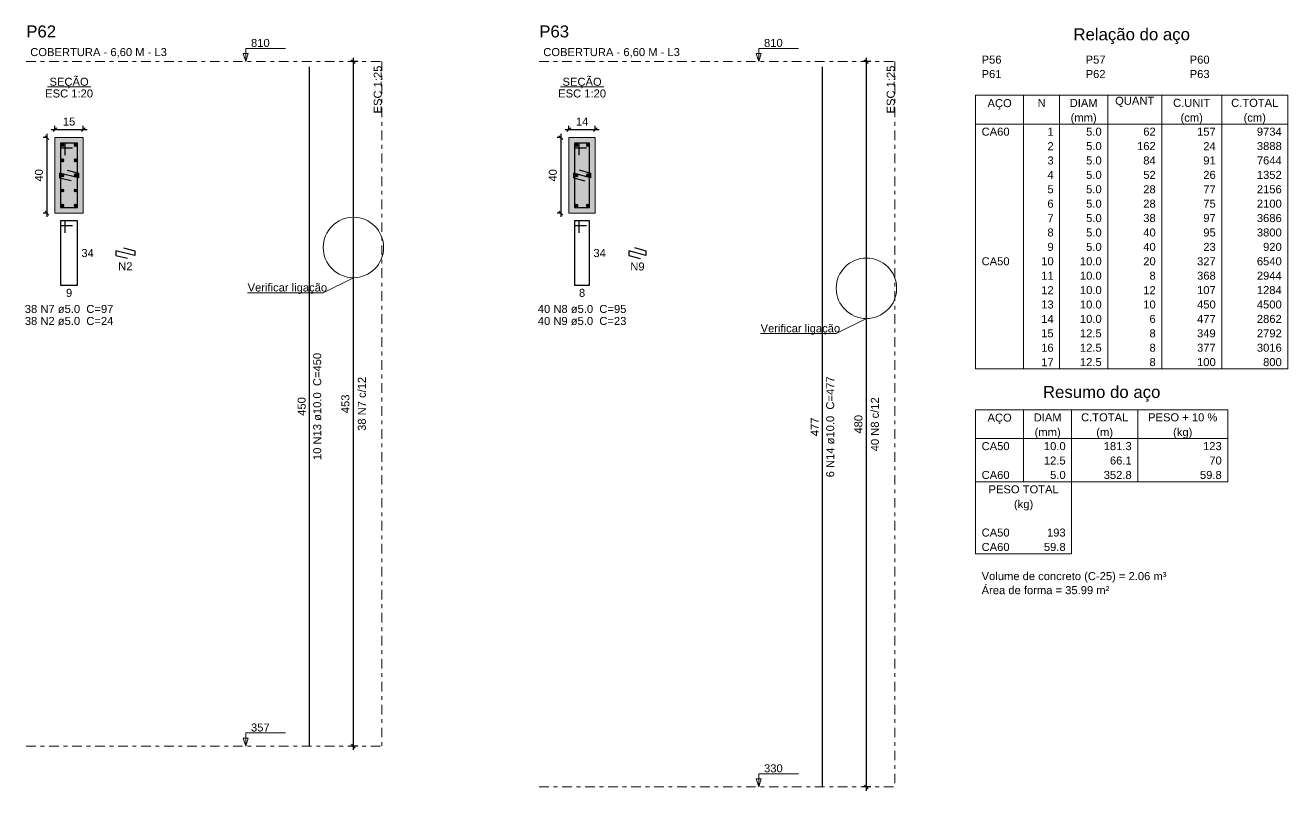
# Model space of a CAD drawing. Header units: millimetres. Extents: x -34 to 951, y -76 to 463.
# Drawn here: x 439.13 to 472.54, y -51.91 to -31.65 of the extents above; entities that cross this region are included whole.
import ezdxf

# ---------------------------------------------------------------- set-up
doc = ezdxf.new("R2010")
doc.units = ezdxf.units.MM
doc.header["$MEASUREMENT"] = 0
doc.linetypes.add('DASHDOT', pattern=[2.54, 1.27, -0.635, 0, -0.635])
doc.linetypes.add('NULL', pattern=[0])
for name, color, linetype, lineweight in [('Descrição da armadura', 7, 'Continuous', 0), ('DT-Barras na forma', 7, 'Continuous', 30), ('DT-Barras no corte', 5, 'Continuous', 5), ('DT-Barras rebatidas', 7, 'Continuous', 30), ('DT-Cotas', 7, 'Continuous', 5), ('DT-Forma', 5, 'Continuous', 5), ('DT-Hachura seção pilares', 252, 'Continuous', 5), ('DT-Pontilhado', 7, 'DASHDOT', 5), ('DT-Relação do aço', 7, 'Continuous', 5), ('DT-Textos', 7, 'Continuous', 5), ('DT-Título', 7, 'Continuous', 20), ('Textos armaduras', 7, 'Continuous', 0)]:
    doc.layers.add(name, color=color, linetype=linetype, lineweight=lineweight)
doc.styles.add('Arial', font='arial.ttf')
doc.dimstyles.new('UM_20.000000', dxfattribs={"dimtxt": 0.18, "dimasz": 0.1, "dimexe": 0.1, "dimexo": 0.2, "dimgap": 0, "dimtad": 1, "dimtih": 1, "dimtoh": 1, "dimdec": 1, "dimlfac": 20, "dimzin": 0, "dimdsep": 46, "dimtxsty": 'Standard', "dimcen": 0.09, "dimdle": 0.1, "dimadec": 1, "dimazin": 2, "dimtfac": 1, "dimtdec": 4, "dimtofl": 0, "dimtmove": 0, "dimatfit": 3, "dimfxl": 1, "dimtolj": 1, "dimarcsym": 0})
doc.dimstyles.new('UM_25.000000', dxfattribs={"dimtxt": 0.18, "dimasz": 0.1, "dimexe": 0.1, "dimexo": 0.2, "dimgap": 0, "dimtad": 1, "dimtih": 1, "dimtoh": 1, "dimdec": 1, "dimlfac": 25, "dimzin": 0, "dimdsep": 46, "dimtxsty": 'Standard', "dimcen": 0.09, "dimdle": 0.1, "dimadec": 1, "dimazin": 2, "dimtfac": 1, "dimtdec": 4, "dimtofl": 0, "dimtmove": 0, "dimatfit": 3, "dimfxl": 1, "dimtolj": 1, "dimarcsym": 0})

# ---------------------------------------------------------------- blocks, each defined once
blk = doc.blocks.new('_Oblique')
at = {"color": 0, "linetype": 'ByBlock', "lineweight": -2}
blk.add_line((-0.5, -0.5), (0.5, 0.5), dxfattribs=at)
blk = doc.blocks.new('*D692')
at = {"layer": 'Defpoints', "color": 0, "transparency": 16777216}
for p in [(439.918, -34.624), (439.707, -36.624), (439.918, -36.624)]:
    blk.add_point(p, dxfattribs=at)
at = {"layer": 'DT-Cotas', "color": 0, "lineweight": -2, "transparency": 16777216}
for p, q in [((439.718, -34.624), (439.607, -34.624)), ((439.707, -34.524), (439.707, -36.724)), ((439.718, -36.624), (439.607, -36.624))]:
    blk.add_line(p, q, dxfattribs=at)
at = {"layer": 'DT-Cotas', "color": 0, "lineweight": -2, "transparency": 16777216, "xscale": 0.1, "yscale": 0.1, "zscale": 0.1}
for p, rotation in [((439.707, -34.624), 90), ((439.707, -36.624), 270)]:
    blk.add_blockref('_Oblique', p, dxfattribs=dict(at, rotation=rotation))
at = {"layer": 'DT-Cotas', "color": 7, "transparency": 16777216, "insert": (439.495, -35.624), "char_height": 0.2118, "attachment_point": 5, "rotation": 90, "style": 'Arial'}
blk.add_mtext('\\A1;40', dxfattribs=at)
blk = doc.blocks.new('*D693')
at = {"layer": 'Defpoints', "color": 0, "transparency": 16777216}
for p in [(439.918, -34.624), (440.668, -34.413), (440.668, -34.624)]:
    blk.add_point(p, dxfattribs=at)
at = {"layer": 'DT-Cotas', "color": 0, "lineweight": -2, "transparency": 16777216}
for p, q in [((439.918, -34.424), (439.918, -34.313)), ((440.668, -34.424), (440.668, -34.313)), ((439.818, -34.413), (440.768, -34.413))]:
    blk.add_line(p, q, dxfattribs=at)
at = {"layer": 'DT-Cotas', "color": 0, "lineweight": -2, "transparency": 16777216, "xscale": 0.1, "yscale": 0.1, "zscale": 0.1, "rotation": 180}
blk.add_blockref('_Oblique', (439.918, -34.413), dxfattribs=at)
at = {"layer": 'DT-Cotas', "color": 0, "lineweight": -2, "transparency": 16777216, "xscale": 0.1, "yscale": 0.1, "zscale": 0.1}
blk.add_blockref('_Oblique', (440.668, -34.413), dxfattribs=at)
at = {"layer": 'DT-Cotas', "color": 7, "transparency": 16777216, "insert": (440.293, -34.201), "char_height": 0.2118, "attachment_point": 5, "rotation": 0.0057, "style": 'Arial'}
blk.add_mtext('\\A1;15', dxfattribs=at)
blk = doc.blocks.new('*D680')
at = {"layer": 'Defpoints', "color": 0, "transparency": 16777216}
for p in [(447.818, -32.612), (448.136, -32.612), (448.136, -50.732)]:
    blk.add_point(p, dxfattribs=at)
at = {"layer": 'DT-Cotas', "color": 0, "lineweight": -2, "transparency": 16777216}
for p, q in [((447.936, -32.612), (447.718, -32.612)), ((447.818, -50.832), (447.818, -32.512)), ((447.936, -50.732), (447.718, -50.732))]:
    blk.add_line(p, q, dxfattribs=at)
at = {"layer": 'DT-Cotas', "color": 0, "lineweight": -2, "transparency": 16777216, "xscale": 0.1, "yscale": 0.1, "zscale": 0.1}
for p, rotation in [((447.818, -32.612), 90), ((447.818, -50.732), 270)]:
    blk.add_blockref('_Oblique', p, dxfattribs=dict(at, rotation=rotation))
at = {"layer": 'DT-Cotas', "color": 7, "transparency": 16777216, "insert": (447.606, -41.672), "char_height": 0.2118, "attachment_point": 5, "rotation": 90, "style": 'Arial'}
blk.add_mtext('\\A1;453', dxfattribs=at)
blk = doc.blocks.new('*D681')
at = {"layer": 'Defpoints', "color": 0, "transparency": 16777216}
for p in [(447.818, -32.612), (448.136, -32.612), (448.136, -50.732)]:
    blk.add_point(p, dxfattribs=at)
at = {"layer": 'DT-Cotas', "color": 0, "lineweight": -2, "transparency": 16777216}
for p, q in [((447.936, -32.612), (447.718, -32.612)), ((447.818, -50.832), (447.818, -32.512)), ((447.936, -50.732), (447.718, -50.732))]:
    blk.add_line(p, q, dxfattribs=at)
at = {"layer": 'DT-Cotas', "color": 0, "lineweight": -2, "transparency": 16777216, "xscale": 0.1, "yscale": 0.1, "zscale": 0.1}
for p, rotation in [((447.818, -32.612), 90), ((447.818, -50.732), 270)]:
    blk.add_blockref('_Oblique', p, dxfattribs=dict(at, rotation=rotation))
blk = doc.blocks.new('*D682')
at = {"layer": 'Defpoints', "color": 0, "transparency": 16777216}
for p in [(453.519, -34.624), (453.308, -36.624), (453.519, -36.624)]:
    blk.add_point(p, dxfattribs=at)
at = {"layer": 'DT-Cotas', "color": 0, "lineweight": -2, "transparency": 16777216}
for p, q in [((453.319, -34.624), (453.208, -34.624)), ((453.308, -34.524), (453.308, -36.724)), ((453.319, -36.624), (453.208, -36.624))]:
    blk.add_line(p, q, dxfattribs=at)
at = {"layer": 'DT-Cotas', "color": 0, "lineweight": -2, "transparency": 16777216, "xscale": 0.1, "yscale": 0.1, "zscale": 0.1}
for p, rotation in [((453.308, -34.624), 90), ((453.308, -36.624), 270)]:
    blk.add_blockref('_Oblique', p, dxfattribs=dict(at, rotation=rotation))
at = {"layer": 'DT-Cotas', "color": 7, "transparency": 16777216, "insert": (453.096, -35.624), "char_height": 0.2118, "attachment_point": 5, "rotation": 90, "style": 'Arial'}
blk.add_mtext('\\A1;40', dxfattribs=at)
blk = doc.blocks.new('*D683')
at = {"layer": 'Defpoints', "color": 0, "transparency": 16777216}
for p in [(453.519, -34.624), (454.219, -34.413), (454.219, -34.624)]:
    blk.add_point(p, dxfattribs=at)
at = {"layer": 'DT-Cotas', "color": 0, "lineweight": -2, "transparency": 16777216}
for p, q in [((453.519, -34.424), (453.519, -34.313)), ((454.219, -34.424), (454.219, -34.313)), ((453.419, -34.413), (454.319, -34.413))]:
    blk.add_line(p, q, dxfattribs=at)
at = {"layer": 'DT-Cotas', "color": 0, "lineweight": -2, "transparency": 16777216, "xscale": 0.1, "yscale": 0.1, "zscale": 0.1, "rotation": 180}
blk.add_blockref('_Oblique', (453.519, -34.413), dxfattribs=at)
at = {"layer": 'DT-Cotas', "color": 0, "lineweight": -2, "transparency": 16777216, "xscale": 0.1, "yscale": 0.1, "zscale": 0.1}
blk.add_blockref('_Oblique', (454.219, -34.413), dxfattribs=at)
at = {"layer": 'DT-Cotas', "color": 7, "transparency": 16777216, "insert": (453.869, -34.201), "char_height": 0.2118, "attachment_point": 5, "rotation": 0.0057, "style": 'Arial'}
blk.add_mtext('\\A1;14', dxfattribs=at)
blk = doc.blocks.new('*D684')
at = {"layer": 'Defpoints', "color": 0, "transparency": 16777216}
for p in [(461.394, -32.612), (461.712, -32.612), (461.712, -51.812)]:
    blk.add_point(p, dxfattribs=at)
at = {"layer": 'DT-Cotas', "color": 0, "lineweight": -2, "transparency": 16777216}
for p, q in [((461.512, -32.612), (461.294, -32.612)), ((461.394, -51.912), (461.394, -32.512)), ((461.512, -51.812), (461.294, -51.812))]:
    blk.add_line(p, q, dxfattribs=at)
at = {"layer": 'DT-Cotas', "color": 0, "lineweight": -2, "transparency": 16777216, "xscale": 0.1, "yscale": 0.1, "zscale": 0.1}
for p, rotation in [((461.394, -32.612), 90), ((461.394, -51.812), 270)]:
    blk.add_blockref('_Oblique', p, dxfattribs=dict(at, rotation=rotation))
at = {"layer": 'DT-Cotas', "color": 7, "transparency": 16777216, "insert": (461.182, -42.212), "char_height": 0.2118, "attachment_point": 5, "rotation": 90, "style": 'Arial'}
blk.add_mtext('\\A1;480', dxfattribs=at)
blk = doc.blocks.new('*D685')
at = {"layer": 'Defpoints', "color": 0, "transparency": 16777216}
for p in [(461.394, -32.612), (461.712, -32.612), (461.712, -51.812)]:
    blk.add_point(p, dxfattribs=at)
at = {"layer": 'DT-Cotas', "color": 0, "lineweight": -2, "transparency": 16777216}
for p, q in [((461.512, -32.612), (461.294, -32.612)), ((461.394, -51.912), (461.394, -32.512)), ((461.512, -51.812), (461.294, -51.812))]:
    blk.add_line(p, q, dxfattribs=at)
at = {"layer": 'DT-Cotas', "color": 0, "lineweight": -2, "transparency": 16777216, "xscale": 0.1, "yscale": 0.1, "zscale": 0.1}
for p, rotation in [((461.394, -32.612), 90), ((461.394, -51.812), 270)]:
    blk.add_blockref('_Oblique', p, dxfattribs=dict(at, rotation=rotation))

msp = doc.modelspace()

# ---------------------------------------------------------------- hatches: boundary and pattern name
at = {"layer": 'DT-Hachura seção pilares', "linetype": 'Continuous'}
for points in [[(439.9184, -36.6243), (439.9184, -36.6243), (440.6684, -36.6243), (440.6684, -34.6243), (439.9184, -34.6243), (439.9184, -36.6243)], [(453.5194, -36.6243), (453.5194, -36.6243), (454.2194, -36.6243), (454.2194, -34.6243), (453.5194, -34.6243), (453.5194, -36.6243)]]:
    msp.add_hatch(color=252, dxfattribs=at).paths.add_polyline_path(points)

# ---------------------------------------------------------------- linework, layer by layer
at = {"layer": 'DT-Barras na forma'}
for points in [[(440.1934, -35.0868), (440.1934, -34.7743), (440.0684, -34.7743), (440.0684, -36.4743), (440.5184, -36.4743), (440.5184, -34.7743), (440.0684, -34.7743), (440.0684, -34.8993), (440.3809, -34.8993)], [(453.7944, -35.0868), (453.7944, -34.7743), (453.6694, -34.7743), (453.6694, -36.4743), (454.0694, -36.4743), (454.0694, -34.7743), (453.6694, -34.7743), (453.6694, -34.8993), (453.9819, -34.8993)], [(440.2403, -35.486), (440.5434, -35.5618), (440.5434, -35.6868), (440.0434, -35.5618), (440.0434, -35.6868), (440.3466, -35.7626)], [(453.7933, -35.4782), (454.0944, -35.5618), (454.0944, -35.6868), (453.6444, -35.5618), (453.6444, -35.6868), (453.9455, -35.7705)]]:
    msp.add_lwpolyline(points, dxfattribs=at)
at = {"layer": 'DT-Barras no corte'}
for p, q in [((440.0809, -34.8618), (440.1559, -34.7868)), ((440.0809, -34.7868), (440.1559, -34.8618)), ((440.4309, -34.8618), (440.5059, -34.7868)), ((440.4309, -34.7868), (440.5059, -34.8618)), ((453.6819, -34.8618), (453.7569, -34.7868)), ((453.6819, -34.7868), (453.7569, -34.8618)), ((453.9819, -34.8618), (454.0569, -34.7868)), ((453.9819, -34.7868), (454.0569, -34.8618)), ((440.0809, -35.2618), (440.1559, -35.1868)), ((440.0809, -35.1868), (440.1559, -35.2618)), ((440.4309, -35.2618), (440.5059, -35.1868)), ((440.4309, -35.1868), (440.5059, -35.2618)), ((440.0809, -35.6618), (440.1559, -35.5868)), ((440.0809, -35.5868), (440.1559, -35.6618)), ((440.4309, -35.6618), (440.5059, -35.5868)), ((440.4309, -35.5868), (440.5059, -35.6618)), ((453.6819, -35.6618), (453.7569, -35.5868)), ((453.6819, -35.5868), (453.7569, -35.6618)), ((453.9819, -35.6618), (454.0569, -35.5868)), ((453.9819, -35.5868), (454.0569, -35.6618)), ((440.0809, -36.0618), (440.1559, -35.9868)), ((440.0809, -35.9868), (440.1559, -36.0618)), ((440.4309, -36.0618), (440.5059, -35.9868)), ((440.4309, -35.9868), (440.5059, -36.0618)), ((440.0809, -36.4618), (440.1559, -36.3868)), ((440.0809, -36.3868), (440.1559, -36.4618)), ((440.4309, -36.4618), (440.5059, -36.3868)), ((440.4309, -36.3868), (440.5059, -36.4618)), ((453.6819, -36.4618), (453.7569, -36.3868)), ((453.6819, -36.3868), (453.7569, -36.4618)), ((453.9819, -36.4618), (454.0569, -36.3868)), ((453.9819, -36.3868), (454.0569, -36.4618))]:
    msp.add_line(p, q, dxfattribs=at)
for centre in [(440.1184, -34.8243), (440.4684, -34.8243), (453.7194, -34.8243), (454.0194, -34.8243), (440.1184, -35.2243), (440.4684, -35.2243), (440.1184, -35.6243), (440.4684, -35.6243), (453.7194, -35.6243), (454.0194, -35.6243), (440.1184, -36.0243), (440.4684, -36.0243), (440.1184, -36.4243), (440.4684, -36.4243), (453.7194, -36.4243), (454.0194, -36.4243)]:
    msp.add_circle(centre, 0.0375, dxfattribs=at)
at = {"layer": 'DT-Barras rebatidas'}
for points in [[(446.6531, -50.7322), (446.6531, -32.7482)], [(460.2291, -51.8122), (460.2291, -32.7482)], [(440.1934, -37.1427), (440.1934, -36.8302), (440.0684, -36.8302), (440.0684, -38.5302), (440.5184, -38.5302), (440.5184, -36.8302), (440.0684, -36.8302), (440.0684, -36.9552), (440.3809, -36.9552)], [(453.7944, -37.1427), (453.7944, -36.8302), (453.6694, -36.8302), (453.6694, -38.5302), (454.0694, -38.5302), (454.0694, -36.8302), (453.6694, -36.8302), (453.6694, -36.9552), (453.9819, -36.9552)], [(441.7298, -37.5419), (442.033, -37.6177), (442.033, -37.7427), (441.533, -37.6177), (441.533, -37.7427), (441.8362, -37.8185)], [(455.2579, -37.5341), (455.559, -37.6177), (455.559, -37.7427), (455.109, -37.6177), (455.109, -37.7427), (455.4101, -37.8264)]]:
    msp.add_lwpolyline(points, dxfattribs=at)
at = {"layer": 'DT-Cotas'}
for points in [[(445.0177, -38.7322), (447.0177, -38.7322), (447.8177, -38.3322)], [(458.5937, -39.8122), (460.5937, -39.8122), (461.3937, -39.4122)]]:
    msp.add_lwpolyline(points, dxfattribs=at)
for centre in [(447.8177, -37.5322), (461.3937, -38.6122)]:
    msp.add_circle(centre, 0.8, dxfattribs=at)
at = {"layer": 'DT-Forma'}
for points in [[(439.9184, -36.6243), (440.6684, -36.6243), (440.6684, -34.6243), (439.9184, -34.6243), (439.9184, -36.6243)], [(453.5194, -36.6243), (454.2194, -36.6243), (454.2194, -34.6243), (453.5194, -34.6243), (453.5194, -36.6243)]]:
    msp.add_lwpolyline(points, close=True, dxfattribs=at)
at = {"layer": 'DT-Pontilhado', "ltscale": 0.2}
for p, q in [((439.1597, -32.6122), (448.5693, -32.6122)), ((448.5693, -32.6122), (448.5693, -50.7322)), ((452.7357, -32.6122), (462.1453, -32.6122)), ((462.1453, -32.6122), (462.1453, -51.8122)), ((439.1597, -50.7322), (448.5693, -50.7322)), ((452.7357, -51.8122), (462.1453, -51.8122))]:
    msp.add_line(p, q, dxfattribs=at)
at = {"layer": 'DT-Relação do aço', "linetype": 'Continuous'}
for p, q in [((464.2832, -33.5018), (472.5434, -33.5018)), ((464.2832, -33.5018), (464.2832, -34.2643)), ((465.554, -33.5018), (465.554, -34.2643)), ((466.5071, -33.5018), (466.5071, -34.2643)), ((467.7779, -33.5018), (467.7779, -34.2643)), ((469.2076, -33.5018), (469.2076, -34.2643)), ((470.7961, -33.5018), (470.7961, -34.2643)), ((472.5434, -33.5018), (472.5434, -34.2643)), ((464.2832, -34.2643), (472.5434, -34.2643)), ((464.2832, -34.2643), (464.2832, -40.7454)), ((465.554, -34.2643), (465.554, -40.7454)), ((466.5071, -34.2643), (466.5071, -40.7454)), ((467.7779, -34.2643), (467.7779, -40.7454)), ((469.2076, -34.2643), (469.2076, -40.7454)), ((470.7961, -34.2643), (470.7961, -40.7454)), ((472.5434, -34.2643), (472.5434, -40.7454)), ((464.2832, -40.7454), (472.5434, -40.7454)), ((464.2832, -41.8255), (470.9549, -41.8255)), ((464.2832, -41.8255), (464.2832, -42.588)), ((465.554, -41.8255), (465.554, -42.588)), ((466.8248, -41.8255), (466.8248, -42.588)), ((468.5722, -41.8255), (468.5722, -42.588)), ((470.9549, -41.8255), (470.9549, -42.588)), ((464.2832, -42.588), (470.9549, -42.588)), ((464.2832, -42.588), (464.2832, -43.7317)), ((465.554, -42.588), (465.554, -43.7317)), ((466.8248, -42.588), (466.8248, -43.7317)), ((468.5722, -42.588), (468.5722, -43.7317)), ((470.9549, -42.588), (470.9549, -43.7317)), ((464.2832, -43.7317), (470.9549, -43.7317)), ((464.2832, -43.7317), (464.2832, -44.8755)), ((466.8248, -43.7317), (466.8248, -44.8755)), ((464.2832, -44.8755), (464.2832, -45.6379)), ((466.8248, -44.8755), (466.8248, -45.6379)), ((464.2832, -45.6379), (466.8248, -45.6379))]:
    msp.add_line(p, q, dxfattribs=at)
at = {"layer": 'DT-Textos'}
for p, q in [((439.7212, -33.2794), (440.8656, -33.2794)), ((453.2972, -33.2794), (454.4416, -33.2794))]:
    msp.add_line(p, q, dxfattribs=at)
for points in [[(444.9677, -32.6122), (445.0313, -32.4004), (444.9042, -32.4004), (444.9677, -32.6122), (444.9677, -32.2622), (446.0177, -32.2622)], [(458.5437, -32.6122), (458.6072, -32.4004), (458.4802, -32.4004), (458.5437, -32.6122), (458.5437, -32.2622), (459.5937, -32.2622)], [(444.9677, -50.7322), (445.0313, -50.5204), (444.9042, -50.5204), (444.9677, -50.7322), (444.9677, -50.3822), (446.0177, -50.3822)], [(458.5437, -51.8122), (458.6072, -51.6004), (458.4802, -51.6004), (458.5437, -51.8122), (458.5437, -51.4622), (459.5937, -51.4622)]]:
    msp.add_lwpolyline(points, dxfattribs=at)

# ---------------------------------------------------------------- texts
at = {"layer": 'Descrição da armadura', "linetype": 'NULL', "char_height": 0.2118, "attachment_point": 8, "line_spacing_factor": 0.9, "style": 'Arial'}
for s, insert, width in [('N2', (441.7827, -38.1362), 0.756475), ('N9', (455.3337, -38.1442), 0.756475), ('38 N7 ø5.0  C=97', (440.2937, -39.2712), 4.686721), ('40 N8 ø5.0  C=95', (453.8697, -39.2712), 4.686721), ('38 N2 ø5.0  C=24', (440.2937, -39.5892), 4.726721), ('40 N9 ø5.0  C=23', (453.8697, -39.5892), 4.726721)]:
    msp.add_mtext(s, dxfattribs=dict(at, insert=insert, width=width))
at = {"layer": 'Descrição da armadura', "linetype": 'NULL', "char_height": 0.2118, "attachment_point": 8, "rotation": 90.00021, "line_spacing_factor": 0.9, "style": 'Arial'}
for s, insert, width in [('10 N13 ø10.0  C=450', (446.9708, -41.7401), 5.673722), ('38 N7 c/12', (448.1497, -41.6722), 2.90156), ('6 N14 ø10.0  C=477', (460.5468, -42.2801), 5.344721), ('40 N8 c/12', (461.7257, -42.2122), 2.90156)]:
    msp.add_mtext(s, dxfattribs=dict(at, insert=insert, width=width))
at = {"layer": 'DT-Cotas', "linetype": 'NULL', "char_height": 0.2118, "width": 4.209202, "attachment_point": 7, "line_spacing_factor": 0.798, "style": 'Arial'}
for insert in [(445.0177, -38.7621), (458.5937, -39.8421)]:
    msp.add_mtext('Verificar ligação', dxfattribs=dict(at, insert=insert))
at = {"layer": 'DT-Relação do aço', "color": 7, "linetype": 'NULL', "line_spacing_factor": 0.9, "style": 'Arial'}
for s, insert, char_height, width, attachment_point in [('Relação do aço', (468.4133, -32.1463), 0.3177, 6.167545, 8), ('P56', (464.4421, -32.6694), 0.2118, 1.052866, 7), ('P57', (467.1955, -32.6694), 0.2118, 1.052866, 7), ('P60', (469.9489, -32.6694), 0.2118, 1.052866, 7), ('P61', (464.4421, -33.0507), 0.2118, 1.052866, 7), ('P62', (467.1955, -33.0507), 0.2118, 1.052866, 7), ('P63', (469.9489, -33.0507), 0.2118, 1.052866, 7), ('AÇO', (464.9186, -33.883), 0.2118, 1.282746, 8), ('N', (466.0306, -33.8131), 0.2118, 0.427474, 8), ('DIAM', (467.1425, -33.8131), 0.2118, 1.479694, 8), ('QUANT', (468.4927, -33.8131), 0.2118, 2.07183, 8), ('C.UNIT', (470.0018, -33.8131), 0.2118, 1.97271, 8), ('C.TOTAL', (471.6697, -33.8131), 0.2118, 2.499305, 8), ('(mm)', (467.1425, -34.2643), 0.2118, 1.379929, 8), ('(cm)', (470.0018, -34.2643), 0.2118, 1.18298, 8), ('(cm)', (471.6697, -34.2643), 0.2118, 1.18298, 8), ('CA60', (464.4421, -34.5756), 0.2118, 1.48034, 7), ('1', (466.3483, -34.5756), 0.2118, 0.329, 9), ('5.0', (467.6191, -34.5756), 0.2118, 0.822339, 9), ('62', (469.0487, -34.5756), 0.2118, 0.658001, 9), ('157', (470.6372, -34.5756), 0.2118, 0.987001, 9), ('9734', (472.3846, -34.5756), 0.2118, 1.316001, 9), ('2', (466.3483, -34.9569), 0.2118, 0.329, 9), ('5.0', (467.6191, -34.9569), 0.2118, 0.822339, 9), ('162', (469.0487, -34.9569), 0.2118, 0.987001, 9), ('24', (470.6372, -34.9569), 0.2118, 0.658001, 9), ('3888', (472.3846, -34.9569), 0.2118, 1.316001, 9), ('3', (466.3483, -35.3381), 0.2118, 0.329, 9), ('5.0', (467.6191, -35.3381), 0.2118, 0.822339, 9), ('84', (469.0487, -35.3381), 0.2118, 0.658001, 9), ('91', (470.6372, -35.3381), 0.2118, 0.658001, 9), ('7644', (472.3846, -35.3381), 0.2118, 1.316001, 9), ('4', (466.3483, -35.7193), 0.2118, 0.329, 9), ('5.0', (467.6191, -35.7193), 0.2118, 0.822339, 9), ('52', (469.0487, -35.7193), 0.2118, 0.658001, 9), ('26', (470.6372, -35.7193), 0.2118, 0.658001, 9), ('1352', (472.3846, -35.7193), 0.2118, 1.316001, 9), ('5', (466.3483, -36.1006), 0.2118, 0.329, 9), ('5.0', (467.6191, -36.1006), 0.2118, 0.822339, 9), ('28', (469.0487, -36.1006), 0.2118, 0.658001, 9), ('77', (470.6372, -36.1006), 0.2118, 0.658001, 9), ('2156', (472.3846, -36.1006), 0.2118, 1.316001, 9), ('6', (466.3483, -36.4818), 0.2118, 0.329, 9), ('5.0', (467.6191, -36.4818), 0.2118, 0.822339, 9), ('28', (469.0487, -36.4818), 0.2118, 0.658001, 9), ('75', (470.6372, -36.4818), 0.2118, 0.658001, 9), ('2100', (472.3846, -36.4818), 0.2118, 1.316001, 9), ('7', (466.3483, -36.8631), 0.2118, 0.329, 9), ('5.0', (467.6191, -36.8631), 0.2118, 0.822339, 9), ('38', (469.0487, -36.8631), 0.2118, 0.658001, 9), ('97', (470.6372, -36.8631), 0.2118, 0.658001, 9), ('3686', (472.3846, -36.8631), 0.2118, 1.316001, 9), ('8', (466.3483, -37.2443), 0.2118, 0.329, 9), ('5.0', (467.6191, -37.2443), 0.2118, 0.822339, 9), ('40', (469.0487, -37.2443), 0.2118, 0.658001, 9), ('95', (470.6372, -37.2443), 0.2118, 0.658001, 9), ('3800', (472.3846, -37.2443), 0.2118, 1.316001, 9), ('9', (466.3483, -37.6255), 0.2118, 0.329, 9), ('5.0', (467.6191, -37.6255), 0.2118, 0.822339, 9), ('40', (469.0487, -37.6255), 0.2118, 0.658001, 9), ('23', (470.6372, -37.6255), 0.2118, 0.658001, 9), ('920', (472.3846, -37.6255), 0.2118, 0.987001, 9), ('CA50', (464.4421, -38.0068), 0.2118, 1.48034, 7), ('10', (466.3483, -38.0068), 0.2118, 0.658001, 9), ('10.0', (467.6191, -38.0068), 0.2118, 1.15134, 9), ('20', (469.0487, -38.0068), 0.2118, 0.658001, 9), ('327', (470.6372, -38.0068), 0.2118, 0.987001, 9), ('6540', (472.3846, -38.0068), 0.2118, 1.316001, 9), ('11', (466.3483, -38.388), 0.2118, 0.658001, 9), ('10.0', (467.6191, -38.388), 0.2118, 1.15134, 9), ('8', (469.0487, -38.388), 0.2118, 0.329, 9), ('368', (470.6372, -38.388), 0.2118, 0.987001, 9), ('2944', (472.3846, -38.388), 0.2118, 1.316001, 9), ('12', (466.3483, -38.7693), 0.2118, 0.658001, 9), ('10.0', (467.6191, -38.7693), 0.2118, 1.15134, 9), ('12', (469.0487, -38.7693), 0.2118, 0.658001, 9), ('107', (470.6372, -38.7693), 0.2118, 0.987001, 9), ('1284', (472.3846, -38.7693), 0.2118, 1.316001, 9), ('13', (466.3483, -39.1505), 0.2118, 0.658001, 9), ('10.0', (467.6191, -39.1505), 0.2118, 1.15134, 9), ('10', (469.0487, -39.1505), 0.2118, 0.658001, 9), ('450', (470.6372, -39.1505), 0.2118, 0.987001, 9), ('4500', (472.3846, -39.1505), 0.2118, 1.316001, 9), ('14', (466.3483, -39.5317), 0.2118, 0.658001, 9), ('10.0', (467.6191, -39.5317), 0.2118, 1.15134, 9), ('6', (469.0487, -39.5317), 0.2118, 0.329, 9), ('477', (470.6372, -39.5317), 0.2118, 0.987001, 9), ('2862', (472.3846, -39.5317), 0.2118, 1.316001, 9), ('15', (466.3483, -39.913), 0.2118, 0.658001, 9), ('12.5', (467.6191, -39.913), 0.2118, 1.15134, 9), ('8', (469.0487, -39.913), 0.2118, 0.329, 9), ('349', (470.6372, -39.913), 0.2118, 0.987001, 9), ('2792', (472.3846, -39.913), 0.2118, 1.316001, 9), ('16', (466.3483, -40.2942), 0.2118, 0.658001, 9), ('12.5', (467.6191, -40.2942), 0.2118, 1.15134, 9), ('8', (469.0487, -40.2942), 0.2118, 0.329, 9), ('377', (470.6372, -40.2942), 0.2118, 0.987001, 9), ('3016', (472.3846, -40.2942), 0.2118, 1.316001, 9), ('17', (466.3483, -40.6755), 0.2118, 0.658001, 9), ('12.5', (467.6191, -40.6755), 0.2118, 1.15134, 9), ('8', (469.0487, -40.6755), 0.2118, 0.329, 9), ('100', (470.6372, -40.6755), 0.2118, 0.987001, 9), ('800', (472.3846, -40.6755), 0.2118, 0.987001, 9), ('Resumo do aço', (467.6191, -41.6137), 0.3177, 6.216459, 8), ('AÇO', (464.9186, -42.2068), 0.2118, 1.282746, 8), ('DIAM', (466.1894, -42.1369), 0.2118, 1.479694, 8), ('C.TOTAL', (467.6985, -42.1369), 0.2118, 2.499305, 8), ('PESO + 10 %', (469.7635, -42.1369), 0.2118, 3.667756, 8), ('(mm)', (466.1894, -42.588), 0.2118, 1.379929, 8), ('(m)', (467.6985, -42.588), 0.2118, 0.886912, 8), ('(kg)', (469.7635, -42.588), 0.2118, 1.018965, 8), ('CA50', (464.4421, -42.8994), 0.2118, 1.48034, 7), ('10.0', (466.666, -42.8994), 0.2118, 1.15134, 9), ('181.3', (468.4133, -42.8994), 0.2118, 1.48034, 9), ('123', (470.7961, -42.8994), 0.2118, 0.987001, 9), ('12.5', (466.666, -43.2806), 0.2118, 1.15134, 9), ('66.1', (468.4133, -43.2806), 0.2118, 1.15134, 9), ('70', (470.7961, -43.2806), 0.2118, 0.658001, 9), ('CA60', (464.4421, -43.6618), 0.2118, 1.48034, 7), ('5.0', (466.666, -43.6618), 0.2118, 0.822339, 9), ('352.8', (468.4133, -43.6618), 0.2118, 1.48034, 9), ('59.8', (470.7961, -43.6618), 0.2118, 1.15134, 9), ('PESO TOTAL', (465.554, -44.0431), 0.2118, 3.716832, 8), ('(kg)', (465.554, -44.4942), 0.2118, 1.018965, 8), ('CA50', (464.4421, -45.1868), 0.2118, 1.48034, 7), ('193', (466.666, -45.1868), 0.2118, 0.987001, 9), ('CA60', (464.4421, -45.568), 0.2118, 1.48034, 7), ('59.8', (466.666, -45.568), 0.2118, 1.15134, 9), ('Volume de concreto (C-25) = 2.06 m³', (464.4421, -46.4004), 0.2118, 9.782835, 7), ('Área de forma = 35.99 m²', (464.4421, -46.7118), 0.2118, 6.757582, 7)]:
    msp.add_mtext(s, dxfattribs=dict(at, insert=insert, char_height=char_height, width=width, attachment_point=attachment_point))
at = {"layer": 'DT-Textos', "linetype": 'NULL', "char_height": 0.2118, "line_spacing_factor": 0.798, "style": 'Arial'}
for s, insert, width, attachment_point in [('810', (445.1077, -32.2272), 0.987001, 7), ('810', (458.6837, -32.2272), 0.987001, 7), ('COBERTURA - 6,60 M - L3', (439.2657, -32.5062), 7.234455, 7), ('COBERTURA - 6,60 M - L3', (452.8417, -32.5062), 7.234455, 7), ('SEÇÃO', (440.2937, -33.3171), 2.072476, 8), ('SEÇÃO', (453.8697, -33.3171), 2.072476, 8), ('ESC 1:20', (440.2937, -33.5652), 2.532883, 8), ('ESC 1:20', (453.8697, -33.5652), 2.532883, 8), ('357', (445.1077, -50.3472), 0.987001, 7), ('330', (458.6837, -51.4272), 0.987001, 7)]:
    msp.add_mtext(s, dxfattribs=dict(at, insert=insert, width=width, attachment_point=attachment_point))
at = {"layer": 'DT-Textos', "linetype": 'NULL', "char_height": 0.2118, "width": 2.532883, "attachment_point": 9, "rotation": 90.00021, "line_spacing_factor": 0.798, "style": 'Arial'}
for insert in [(448.5688, -32.7181), (462.1448, -32.7181)]:
    msp.add_mtext('ESC 1:25', dxfattribs=dict(at, insert=insert))
at = {"layer": 'DT-Título', "linetype": 'NULL', "char_height": 0.3177, "width": 1.579298, "attachment_point": 7, "line_spacing_factor": 0.798, "style": 'Arial'}
for s, insert in [('P62', (439.1597, -31.9773)), ('P63', (452.7357, -31.9773))]:
    msp.add_mtext(s, dxfattribs=dict(at, insert=insert))
at = {"layer": 'Textos armaduras', "linetype": 'NULL', "char_height": 0.2118, "line_spacing_factor": 0.9, "style": 'Arial'}
for s, insert, width, attachment_point in [('34', (440.6184, -37.5743), 1.058001, 1), ('34', (454.1694, -37.5743), 1.058001, 1), ('9', (440.2934, -38.6275), 0.729, 2), ('8', (453.8694, -38.6275), 0.729, 2)]:
    msp.add_mtext(s, dxfattribs=dict(at, insert=insert, width=width, attachment_point=attachment_point))
at = {"layer": 'Textos armaduras', "linetype": 'NULL', "char_height": 0.2118, "width": 1.387001, "attachment_point": 8, "rotation": 90.00021, "line_spacing_factor": 0.9, "style": 'Arial'}
for s, insert in [('450', (446.5558, -41.7402)), ('477', (460.1318, -42.2802))]:
    msp.add_mtext(s, dxfattribs=dict(at, insert=insert))

# ---------------------------------------------------------------- dimensions: what is measured, and where the dimension line sits
at = {"layer": 'DT-Cotas'}
for base, p1, p2, dimstyle, override, picture, middle in [((447.818, -32.6122), (448.1357, -50.7322), (448.1357, -32.6122), 'UM_25.000000', {"dimtxt": 0.2118, "dimasz": 0.1, "dimexe": 0.1, "dimexo": 0.2, "dimtad": 1, "dimtih": 0, "dimtoh": 0, "dimdec": 1, "dimlfac": 25, "dimzin": 8, "dimtxsty": 'Arial', "dimblk": 'Oblique', "dimblk1": 'Oblique', "dimblk2": 'Oblique', "dimsah": 1, "dimdle": 0.1, "dimse1": 0, "dimse2": 0, "dimclrt": 7, "dimadec": 1, "dimazin": 3, "dimtmove": 2, "dimldrblk": 'Oblique'}, '*D680', (447.6062, -41.6722)), ((461.394, -32.6122), (461.7117, -51.8122), (461.7117, -32.6122), 'UM_25.000000', {"dimtxt": 0.2118, "dimasz": 0.1, "dimexe": 0.1, "dimexo": 0.2, "dimtad": 1, "dimtih": 0, "dimtoh": 0, "dimdec": 1, "dimlfac": 25, "dimzin": 8, "dimtxsty": 'Arial', "dimblk": 'Oblique', "dimblk1": 'Oblique', "dimblk2": 'Oblique', "dimsah": 1, "dimdle": 0.1, "dimse1": 0, "dimse2": 0, "dimclrt": 7, "dimadec": 1, "dimazin": 3, "dimtmove": 2, "dimldrblk": 'Oblique'}, '*D684', (461.1822, -42.2122)), ((439.7066, -36.6243), (439.9184, -34.6243), (439.9184, -36.6243), 'UM_20.000000', {"dimtxt": 0.2118, "dimasz": 0.1, "dimexe": 0.1, "dimexo": 0.2, "dimtad": 1, "dimtih": 0, "dimtoh": 0, "dimdec": 1, "dimlfac": 20, "dimzin": 8, "dimtxsty": 'Arial', "dimblk": 'Oblique', "dimblk1": 'Oblique', "dimblk2": 'Oblique', "dimsah": 1, "dimdle": 0.1, "dimse1": 0, "dimse2": 0, "dimclrt": 7, "dimadec": 1, "dimazin": 3, "dimtmove": 2, "dimldrblk": 'Oblique'}, '*D692', (439.4948, -35.6243)), ((453.3076, -36.6243), (453.5194, -34.6243), (453.5194, -36.6243), 'UM_20.000000', {"dimtxt": 0.2118, "dimasz": 0.1, "dimexe": 0.1, "dimexo": 0.2, "dimtad": 1, "dimtih": 0, "dimtoh": 0, "dimdec": 1, "dimlfac": 20, "dimzin": 8, "dimtxsty": 'Arial', "dimblk": 'Oblique', "dimblk1": 'Oblique', "dimblk2": 'Oblique', "dimsah": 1, "dimdle": 0.1, "dimse1": 0, "dimse2": 0, "dimclrt": 7, "dimadec": 1, "dimazin": 3, "dimtmove": 2, "dimldrblk": 'Oblique'}, '*D682', (453.0958, -35.6243))]:
    dim = msp.add_linear_dim(base=base, p1=p1, p2=p2, angle=90, dimstyle=dimstyle, override=override, dxfattribs=at)
    dim.commit()
    dim.dimension.update_dxf_attribs({"geometry": picture, "text_midpoint": middle, "dimtype": 160, "text_rotation": 90})
for base, p1, p2, picture, middle in [((447.818, -32.6122), (448.1357, -50.7322), (448.1357, -32.6122), '*D681', (447.7121, -41.6722)), ((461.394, -32.6122), (461.7117, -51.8122), (461.7117, -32.6122), '*D685', (461.2881, -42.2122))]:
    dim = msp.add_linear_dim(base=base, p1=p1, p2=p2, angle=90, text=' ', dimstyle='UM_25.000000', override={"dimtxt": 0.2118, "dimasz": 0.1, "dimexe": 0.1, "dimexo": 0.2, "dimtad": 1, "dimtih": 0, "dimtoh": 0, "dimdec": 1, "dimlfac": 25, "dimzin": 8, "dimtxsty": 'Arial', "dimblk": 'Oblique', "dimblk1": 'Oblique', "dimblk2": 'Oblique', "dimsah": 1, "dimdle": 0.1, "dimse1": 0, "dimse2": 0, "dimclrt": 256, "dimadec": 1, "dimazin": 3, "dimtmove": 2, "dimldrblk": 'Oblique'}, dxfattribs=at)
    dim.commit()
    dim.dimension.update_dxf_attribs({"geometry": picture, "text_midpoint": middle, "dimtype": 160, "text_rotation": 90})
for base, p1, p2, picture, middle in [((440.6684, -34.4125), (439.9184, -34.6243), (440.6684, -34.6243), '*D693', (440.2934, -34.2007)), ((454.2194, -34.4125), (453.5194, -34.6243), (454.2194, -34.6243), '*D683', (453.8694, -34.2007))]:
    dim = msp.add_linear_dim(base=base, p1=p1, p2=p2, dimstyle='UM_20.000000', override={"dimtxt": 0.2118, "dimasz": 0.1, "dimexe": 0.1, "dimexo": 0.2, "dimtad": 1, "dimtih": 0, "dimtoh": 0, "dimdec": 1, "dimlfac": 20, "dimzin": 8, "dimtxsty": 'Arial', "dimblk": 'Oblique', "dimblk1": 'Oblique', "dimblk2": 'Oblique', "dimsah": 1, "dimdle": 0.1, "dimse1": 0, "dimse2": 0, "dimclrt": 7, "dimadec": 1, "dimazin": 3, "dimtmove": 2, "dimldrblk": 'Oblique'}, dxfattribs=at)
    dim.commit()
    dim.dimension.update_dxf_attribs({"geometry": picture, "text_midpoint": middle, "dimtype": 160, "text_rotation": 0.00573})

doc.saveas('drawing.dxf')
